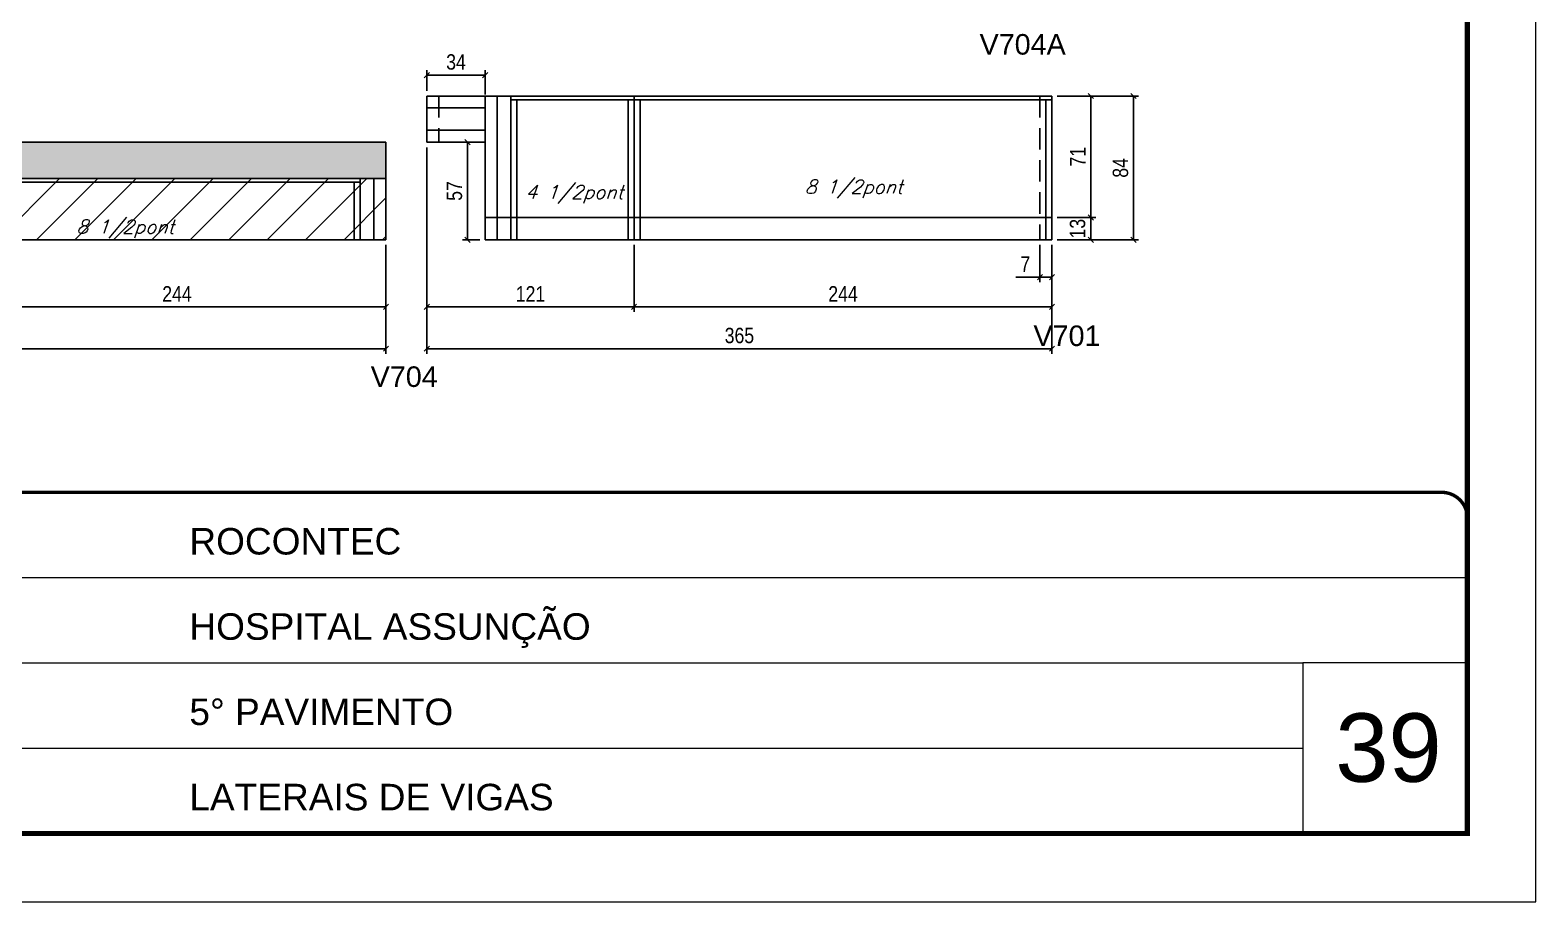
# Model space of a CAD drawing. Extents: x -20960 to -5926, y -2106 to 21915.
# Drawn here: x -8431 to -7552, y 10528 to 11037 of the extents above; entities that cross this region are included whole.
import ezdxf

# ---------------------------------------------------------------- set-up
doc = ezdxf.new("R2010")
doc.units = 0
for name, pattern in [('CONTINUO', [0]), ('DASHED', [0.75, 0.5, -0.25]), ('HIDDEN', [0.375, 0.25, -0.125])]:
    doc.linetypes.add(name, pattern=pattern)
for name, color, linetype in [('5', 5, 'Continuous'), ('COTA', 241, 'Continuous'), ('Painéis', 200, 'Continuous'), ('Reaproveitamento', 251, 'Continuous'), ('SARR_2.2x7', 40, 'Continuous'), ('SARR_3.5x7', 81, 'Continuous'), ('texto', 7, 'Continuous')]:
    doc.layers.add(name, color=color, linetype=linetype)
for name, color, linetype, lineweight in [('CARIMBO', 255, 'Continuous', 9), ('Folhas', 255, 'Continuous', 9), ('SARRAFO DE PRESSAO', 251, 'DASHED', 9)]:
    doc.layers.add(name, color=color, linetype=linetype, lineweight=lineweight)
doc.styles.add('ARIAL', font='arial.ttf')
doc.styles.add('COTA TECNICA-50', font='techl___.ttf', dxfattribs={"height": 9})
doc.styles.add('Romans', font='romans.shx')
doc.styles.get("Standard").update_dxf_attribs({"font": 'arial.ttf'})
doc.dimstyles.new('COTA PAINEL-50', dxfattribs={"dimtxt": 9, "dimasz": 3, "dimexe": 3, "dimexo": 3, "dimgap": 3, "dimtad": 1, "dimdec": 1, "dimzin": 12, "dimdsep": 46, "dimtxsty": 'COTA TECNICA-50', "dimblk1": 'OBLIQUE', "dimblk2": 'OBLIQUE', "dimsah": 1, "dimcen": 0.9, "dimclrd": 4, "dimclre": 4, "dimclrt": 240, "dimadec": 1, "dimazin": 3, "dimtfac": 1, "dimtdec": 1, "dimtmove": 0, "dimatfit": 3, "dimfxl": 1, "dimtolj": 1, "dimtzin": 12, "dimarcsym": 0})

# ---------------------------------------------------------------- blocks, each defined once
blk = doc.blocks.new('9999999999')
at = {"color": 30, "linetype": 'CONTINUO'}
for p, q in [((98564.56, 34379.64), (99583.98, 34379.64)), ((98564.56, 34329.83), (99487.98, 34329.83)), ((99583.98, 34329.83), (99487.98, 34329.83)), ((99487.98, 34329.83), (99487.98, 34230.21)), ((98564.56, 34280.02), (99487.98, 34280.02))]:
    blk.add_line(p, q, dxfattribs=at)
at = {"color": 30, "linetype": 'CONTINUO', "const_width": 2}
blk.add_lwpolyline([(99583.98, 34230.21), (99583.98, 34414.45, 0.414214), (99568.98, 34429.45), (98228.98, 34429.45, 0.414214), (98213.98, 34414.45), (98213.98, 34245.21, 0.414214), (98228.98, 34230.21), (99583.98, 34230.21)], format="xyb", dxfattribs=at)
at = {"layer": 'Folhas'}
blk.add_lwpolyline([(98138.98, 34190.21), (99623.98, 34190.21), (99623.98, 35240.21), (98138.98, 35240.21)], close=True, dxfattribs=at)
at = {"layer": 'Folhas', "color": 30, "const_width": 3}
blk.add_lwpolyline([(98213.98, 34230.21), (99583.98, 34230.21), (99583.98, 35200.21), (98213.98, 35200.21)], close=True, dxfattribs=at)
at = {"color": 7, "linetype": 'Continuous', "ltscale": 5, "style": 'ARIAL'}
for s, height, p in [('ROCONTEC', 15.483, (98837.68, 34393.13)), ('HOSPITAL ASSUNÇÃO', 15.4829, (98837.68, 34343.32)), ('5° PAVIMENTO', 15.4829, (98837.68, 34293.51)), ('LATERAIS DE VIGAS', 15.4829, (98837.68, 34243.7))]:
    blk.add_text(s, height=height, dxfattribs=at).set_placement(p)
blk = doc.blocks.new('_Oblique')
at = {"color": 0, "linetype": 'ByBlock', "lineweight": -2}
blk.add_line((-0.5, -0.5), (0.5, 0.5), dxfattribs=at)
blk = doc.blocks.new('*D1326')
at = {"layer": 'COTA', "color": 4, "lineweight": -2, "transparency": 16777216}
for p, q in [((-8467.53, 10911.98), (-8467.53, 10872.85)), ((-8223.53, 10911.98), (-8223.53, 10872.85)), ((-8467.53, 10875.85), (-8223.53, 10875.85))]:
    blk.add_line(p, q, dxfattribs=at)
at = {"layer": 'Defpoints', "color": 0, "transparency": 16777216}
for p in [(-8467.53, 10914.98), (-8223.53, 10914.98), (-8223.53, 10875.85)]:
    blk.add_point(p, dxfattribs=at)
at = {"layer": 'COTA', "color": 4, "lineweight": -2, "transparency": 16777216, "xscale": 3, "yscale": 3, "zscale": 3, "rotation": 180}
blk.add_blockref('_Oblique', (-8467.53, 10875.85), dxfattribs=at)
at = {"layer": 'COTA', "color": 4, "lineweight": -2, "transparency": 16777216, "xscale": 3, "yscale": 3, "zscale": 3}
blk.add_blockref('_Oblique', (-8223.53, 10875.85), dxfattribs=at)
at = {"layer": 'COTA', "color": 240, "transparency": 16777216, "insert": (-8345.53, 10883.41), "char_height": 9, "attachment_point": 5, "style": 'COTA TECNICA-50'}
blk.add_mtext('\\A1;244', dxfattribs=at)
blk = doc.blocks.new('*D1327')
at = {"layer": 'COTA', "color": 4, "lineweight": -2, "transparency": 16777216}
for p, q in [((-8078.6, 10911.98), (-8078.6, 10872.85)), ((-7834.6, 10911.98), (-7834.6, 10872.85)), ((-7834.6, 10875.85), (-8078.6, 10875.85))]:
    blk.add_line(p, q, dxfattribs=at)
at = {"layer": 'Defpoints', "color": 0, "transparency": 16777216}
for p in [(-8078.6, 10914.98), (-7834.6, 10914.98), (-8078.6, 10875.85)]:
    blk.add_point(p, dxfattribs=at)
at = {"layer": 'COTA', "color": 4, "lineweight": -2, "transparency": 16777216, "xscale": 3, "yscale": 3, "zscale": 3, "rotation": 180}
blk.add_blockref('_Oblique', (-8078.6, 10875.85), dxfattribs=at)
at = {"layer": 'COTA', "color": 4, "lineweight": -2, "transparency": 16777216, "xscale": 3, "yscale": 3, "zscale": 3}
blk.add_blockref('_Oblique', (-7834.6, 10875.85), dxfattribs=at)
at = {"layer": 'COTA', "color": 240, "transparency": 16777216, "insert": (-7956.6, 10883.41), "char_height": 9, "attachment_point": 5, "style": 'COTA TECNICA-50'}
blk.add_mtext('\\A1;244', dxfattribs=at)
blk = doc.blocks.new('*D1328')
at = {"layer": 'COTA', "color": 4, "lineweight": -2, "transparency": 16777216}
for p, q in [((-8199.6, 10968.98), (-8199.6, 10872.85)), ((-8078.6, 10911.98), (-8078.6, 10872.85)), ((-8078.6, 10875.85), (-8199.6, 10875.85))]:
    blk.add_line(p, q, dxfattribs=at)
at = {"layer": 'Defpoints', "color": 0, "transparency": 16777216}
for p in [(-8199.6, 10971.98), (-8078.6, 10914.98), (-8199.6, 10875.85)]:
    blk.add_point(p, dxfattribs=at)
at = {"layer": 'COTA', "color": 4, "lineweight": -2, "transparency": 16777216, "xscale": 3, "yscale": 3, "zscale": 3, "rotation": 180}
blk.add_blockref('_Oblique', (-8199.6, 10875.85), dxfattribs=at)
at = {"layer": 'COTA', "color": 4, "lineweight": -2, "transparency": 16777216, "xscale": 3, "yscale": 3, "zscale": 3}
blk.add_blockref('_Oblique', (-8078.6, 10875.85), dxfattribs=at)
at = {"layer": 'COTA', "color": 240, "transparency": 16777216, "insert": (-8139.1, 10883.4), "char_height": 9, "attachment_point": 5, "style": 'COTA TECNICA-50'}
blk.add_mtext('\\A1;121', dxfattribs=at)
blk = doc.blocks.new('*D1344')
at = {"layer": 'COTA', "color": 4, "lineweight": -2, "transparency": 16777216}
for p, q in [((-8807.53, 10911.98), (-8807.53, 10848.33)), ((-8223.53, 10911.98), (-8223.53, 10848.33)), ((-8807.53, 10851.33), (-8223.53, 10851.33))]:
    blk.add_line(p, q, dxfattribs=at)
at = {"layer": 'Defpoints', "color": 0, "transparency": 16777216}
for p in [(-8807.53, 10914.98), (-8223.53, 10914.98), (-8223.53, 10851.33)]:
    blk.add_point(p, dxfattribs=at)
at = {"layer": 'COTA', "color": 4, "lineweight": -2, "transparency": 16777216, "xscale": 3, "yscale": 3, "zscale": 3, "rotation": 180}
blk.add_blockref('_Oblique', (-8807.53, 10851.33), dxfattribs=at)
at = {"layer": 'COTA', "color": 4, "lineweight": -2, "transparency": 16777216, "xscale": 3, "yscale": 3, "zscale": 3}
blk.add_blockref('_Oblique', (-8223.53, 10851.33), dxfattribs=at)
at = {"layer": 'COTA', "color": 240, "transparency": 16777216, "insert": (-8515.53, 10858.94), "char_height": 9, "attachment_point": 5, "style": 'COTA TECNICA-50'}
blk.add_mtext('\\A1;584', dxfattribs=at)
blk = doc.blocks.new('*D1345')
at = {"layer": 'COTA', "color": 4, "lineweight": -2, "transparency": 16777216}
for p, q in [((-7841.6, 10911.98), (-7841.6, 10890.19)), ((-7834.6, 10911.98), (-7834.6, 10890.19)), ((-7841.6, 10893.19), (-7855.76, 10893.19)), ((-7834.6, 10893.19), (-7841.6, 10893.19))]:
    blk.add_line(p, q, dxfattribs=at)
at = {"layer": 'Defpoints', "color": 0, "transparency": 16777216}
for p in [(-7841.6, 10914.98), (-7834.6, 10914.98), (-7841.6, 10893.19)]:
    blk.add_point(p, dxfattribs=at)
at = {"layer": 'COTA', "color": 4, "lineweight": -2, "transparency": 16777216, "xscale": 3, "yscale": 3, "zscale": 3, "rotation": 180}
blk.add_blockref('_Oblique', (-7841.6, 10893.19), dxfattribs=at)
at = {"layer": 'COTA', "color": 4, "lineweight": -2, "transparency": 16777216, "xscale": 3, "yscale": 3, "zscale": 3}
blk.add_blockref('_Oblique', (-7834.6, 10893.19), dxfattribs=at)
at = {"layer": 'COTA', "color": 240, "transparency": 16777216, "insert": (-7850.18, 10900.76), "char_height": 9, "attachment_point": 5, "style": 'COTA TECNICA-50'}
blk.add_mtext('\\A1;7', dxfattribs=at)
blk = doc.blocks.new('*D1346')
at = {"layer": 'COTA', "color": 4, "lineweight": -2, "transparency": 16777216}
for p, q in [((-8168.6, 10971.98), (-8178.9, 10971.98)), ((-8175.9, 10971.98), (-8175.9, 10914.98)), ((-8168.6, 10914.98), (-8178.9, 10914.98))]:
    blk.add_line(p, q, dxfattribs=at)
at = {"layer": 'Defpoints', "color": 0, "transparency": 16777216}
for p in [(-8165.6, 10971.98), (-8175.9, 10914.98), (-8165.6, 10914.98)]:
    blk.add_point(p, dxfattribs=at)
at = {"layer": 'COTA', "color": 4, "lineweight": -2, "transparency": 16777216, "xscale": 3, "yscale": 3, "zscale": 3}
for p, rotation in [((-8175.9, 10971.98), 90), ((-8175.9, 10914.98), 270)]:
    blk.add_blockref('_Oblique', p, dxfattribs=dict(at, rotation=rotation))
at = {"layer": 'COTA', "color": 240, "transparency": 16777216, "insert": (-8183.49, 10943.48), "char_height": 9, "attachment_point": 5, "rotation": 90, "style": 'COTA TECNICA-50'}
blk.add_mtext('\\A1;57', dxfattribs=at)
blk = doc.blocks.new('*D1347')
at = {"layer": 'COTA', "color": 4, "lineweight": -2, "transparency": 16777216}
for p, q in [((-8199.6, 10968.98), (-8199.6, 10848.33)), ((-7834.6, 10911.98), (-7834.6, 10848.33)), ((-8199.6, 10851.33), (-7834.6, 10851.33))]:
    blk.add_line(p, q, dxfattribs=at)
at = {"layer": 'Defpoints', "color": 0, "transparency": 16777216}
for p in [(-8199.6, 10971.98), (-7834.6, 10914.98), (-7834.6, 10851.33)]:
    blk.add_point(p, dxfattribs=at)
at = {"layer": 'COTA', "color": 4, "lineweight": -2, "transparency": 16777216, "xscale": 3, "yscale": 3, "zscale": 3, "rotation": 180}
blk.add_blockref('_Oblique', (-8199.6, 10851.33), dxfattribs=at)
at = {"layer": 'COTA', "color": 4, "lineweight": -2, "transparency": 16777216, "xscale": 3, "yscale": 3, "zscale": 3}
blk.add_blockref('_Oblique', (-7834.6, 10851.33), dxfattribs=at)
at = {"layer": 'COTA', "color": 240, "transparency": 16777216, "insert": (-8017.1, 10859.02), "char_height": 9, "attachment_point": 5, "style": 'COTA TECNICA-50'}
blk.add_mtext('\\A1;365', dxfattribs=at)
blk = doc.blocks.new('*D1348')
at = {"layer": 'COTA', "color": 4, "lineweight": -2, "transparency": 16777216}
for p, q in [((-8199.6, 11001.98), (-8199.6, 11014.12)), ((-8199.6, 11011.12), (-8165.6, 11011.12)), ((-8165.6, 10999.78), (-8165.6, 11014.12))]:
    blk.add_line(p, q, dxfattribs=at)
at = {"layer": 'Defpoints', "color": 0, "transparency": 16777216}
for p in [(-8165.6, 11011.12), (-8199.6, 10998.98), (-8165.6, 10996.78)]:
    blk.add_point(p, dxfattribs=at)
at = {"layer": 'COTA', "color": 4, "lineweight": -2, "transparency": 16777216, "xscale": 3, "yscale": 3, "zscale": 3, "rotation": 180}
blk.add_blockref('_Oblique', (-8199.6, 11011.12), dxfattribs=at)
at = {"layer": 'COTA', "color": 4, "lineweight": -2, "transparency": 16777216, "xscale": 3, "yscale": 3, "zscale": 3}
blk.add_blockref('_Oblique', (-8165.6, 11011.12), dxfattribs=at)
at = {"layer": 'COTA', "color": 240, "transparency": 16777216, "insert": (-8182.6, 11018.82), "char_height": 9, "attachment_point": 5, "style": 'COTA TECNICA-50'}
blk.add_mtext('\\A1;34', dxfattribs=at)
blk = doc.blocks.new('*D1349')
at = {"layer": 'COTA', "color": 4, "lineweight": -2, "transparency": 16777216}
for p, q in [((-7831.6, 10998.98), (-7783.96, 10998.98)), ((-7786.96, 10998.98), (-7786.96, 10914.98)), ((-7831.6, 10914.98), (-7783.96, 10914.98))]:
    blk.add_line(p, q, dxfattribs=at)
at = {"layer": 'Defpoints', "color": 0, "transparency": 16777216}
for p in [(-7834.6, 10998.98), (-7834.6, 10914.98), (-7786.96, 10914.98)]:
    blk.add_point(p, dxfattribs=at)
at = {"layer": 'COTA', "color": 4, "lineweight": -2, "transparency": 16777216, "xscale": 3, "yscale": 3, "zscale": 3}
for p, rotation in [((-7786.96, 10998.98), 90), ((-7786.96, 10914.98), 270)]:
    blk.add_blockref('_Oblique', p, dxfattribs=dict(at, rotation=rotation))
at = {"layer": 'COTA', "color": 240, "transparency": 16777216, "insert": (-7794.55, 10956.98), "char_height": 9, "attachment_point": 5, "rotation": 90, "style": 'COTA TECNICA-50'}
blk.add_mtext('\\A1;84', dxfattribs=at)
blk = doc.blocks.new('*D1350')
at = {"layer": 'COTA', "color": 4, "lineweight": -2, "transparency": 16777216}
for p, q in [((-7831.6, 10998.98), (-7808.9, 10998.98)), ((-7811.9, 10998.98), (-7811.9, 10927.98)), ((-7831.6, 10927.98), (-7808.9, 10927.98))]:
    blk.add_line(p, q, dxfattribs=at)
at = {"layer": 'Defpoints', "color": 0, "transparency": 16777216}
for p in [(-7834.6, 10998.98), (-7834.6, 10927.98), (-7811.9, 10927.98)]:
    blk.add_point(p, dxfattribs=at)
at = {"layer": 'COTA', "color": 4, "lineweight": -2, "transparency": 16777216, "xscale": 3, "yscale": 3, "zscale": 3}
for p, rotation in [((-7811.9, 10998.98), 90), ((-7811.9, 10927.98), 270)]:
    blk.add_blockref('_Oblique', p, dxfattribs=dict(at, rotation=rotation))
at = {"layer": 'COTA', "color": 240, "transparency": 16777216, "insert": (-7819.46, 10963.48), "char_height": 9, "attachment_point": 5, "rotation": 90, "style": 'COTA TECNICA-50'}
blk.add_mtext('\\A1;71', dxfattribs=at)
blk = doc.blocks.new('*D1351')
at = {"layer": 'COTA', "color": 4, "lineweight": -2, "transparency": 16777216}
for p, q in [((-7831.6, 10927.98), (-7808.9, 10927.98)), ((-7811.9, 10927.98), (-7811.9, 10914.98)), ((-7831.6, 10914.98), (-7808.9, 10914.98))]:
    blk.add_line(p, q, dxfattribs=at)
at = {"layer": 'Defpoints', "color": 0, "transparency": 16777216}
for p in [(-7834.6, 10927.98), (-7834.6, 10914.98), (-7811.9, 10914.98)]:
    blk.add_point(p, dxfattribs=at)
at = {"layer": 'COTA', "color": 4, "lineweight": -2, "transparency": 16777216, "xscale": 3, "yscale": 3, "zscale": 3}
for p, rotation in [((-7811.9, 10927.98), 90), ((-7811.9, 10914.98), 270)]:
    blk.add_blockref('_Oblique', p, dxfattribs=dict(at, rotation=rotation))
at = {"layer": 'COTA', "color": 240, "transparency": 16777216, "insert": (-7819.6, 10921.48), "char_height": 9, "attachment_point": 5, "rotation": 90, "style": 'COTA TECNICA-50'}
blk.add_mtext('\\A1;13', dxfattribs=at)

msp = doc.modelspace()

# ---------------------------------------------------------------- hatches: boundary and pattern name
at = {"layer": 'COTA', "linetype": 'ByBlock'}
h = msp.add_hatch(dxfattribs=at)
h.set_pattern_fill('AR-CONC', color=256, scale=0.03)
h.set_pattern_definition([(50, (0, 2297.15), (5.46554, -0.4781726), [0.5715, -6.2865]), (355, (0, 2297.15), (-1.0573026, 5.7317054), [0.4572, -5.0292175]), (100.451445, (0.4555, 2297.1104), (4.4082374, 5.2535326), [0.4857003, -5.3427073]), (46.1842, (0, 2298.674), (8.1323712, -1.26127), [0.85725, -9.42975]), (96.63556, (0.678, 2298.569), (7.122124, 7.4227837), [0.7285507, -8.014068]), (351.18415, (0, 2298.674), (7.122124, 7.422784), [0.685799, -7.543792]), (21, (0.762, 2298.293), (4.5484317, -3.067956), [0.5715, -6.2865]), (326, (0.762, 2298.293), (1.8540609, 5.525639), [0.4572, -5.0292]), (71.451445, (1.141, 2298.0376), (6.4024926, 2.457683), [0.4857003, -5.3426981]), (37.5, (0, 2297.1502), (0.0926581, 2.53665117), [0, -4.96824, 0, -5.1054, 0, -5.04825]), (7.5, (0, 2297.1502), (2.0045899, 3.00541724), [0, -2.91084, 0, -4.85394, 0, -1.92405]), (327.5, (-1.6993, 2297.1502), (4.06771786, -0.17186232), [0, -1.905, 0, -5.9436, 0, -7.8867]), (317.5, (-2.4613, 2297.1502), (4.4438754, 0.7627947), [0, -2.4765, 0, -3.94716, 0, -5.6007])])
h.paths.add_polyline_path([(-8223.53, 10971.98), (-8807.53, 10971.98), (-8807.53, 10929.98), (-8712.53, 10929.98), (-8712.53, 10950.78), (-8223.53, 10950.78)])
h.paths.add_polyline_path([(-8685.17, 10925.34), (-8685.17, 10955.88), (-8703.7, 10955.88), (-8703.7, 10925.34)], flags=9)
h.paths.add_polyline_path([(-8769.65, 10917.58), (-8749.76, 10917.58), (-8749.76, 10936.11), (-8769.65, 10936.11)], flags=9)
at = {"layer": 'Reaproveitamento'}
h = msp.add_hatch(dxfattribs=at)
h.set_pattern_fill('ANSI31', color=256, scale=5)
h.set_pattern_definition([(45, (3056, -2297.15), (-11.22532, 11.22532), [])])
h.paths.add_polyline_path([(-8223.53, 10950.78), (-8467.53, 10950.78), (-8467.53, 10914.98), (-8223.53, 10914.98)])

# ---------------------------------------------------------------- linework, layer by layer
at = {"layer": 'COTA', "linetype": 'ByBlock'}
for p, q in [((-8223.53, 10971.98), (-8807.53, 10971.98)), ((-8223.53, 10950.78), (-8223.53, 10971.98))]:
    msp.add_line(p, q, dxfattribs=at)
at = {"layer": 'Painéis'}
for p, q in [((-8165.6, 10998.98), (-8199.6, 10998.98)), ((-8199.6, 10998.98), (-8199.6, 10971.98)), ((-7834.6, 10998.98), (-8165.6, 10998.98)), ((-8078.6, 10998.98), (-8078.6, 10914.98)), ((-7834.6, 10998.98), (-7834.6, 10914.98)), ((-8199.6, 10971.98), (-8165.6, 10971.98)), ((-8165.6, 10971.98), (-8165.6, 10920.78)), ((-8165.6, 10971.98), (-8165.6, 10914.98)), ((-8712.53, 10950.78), (-8223.53, 10950.78)), ((-8223.53, 10950.78), (-8223.53, 10914.98)), ((-7834.6, 10927.98), (-8165.6, 10927.98)), ((-8223.53, 10914.98), (-8807.53, 10914.98)), ((-7834.6, 10914.98), (-8165.6, 10914.98))]:
    msp.add_line(p, q, dxfattribs=at)
at = {"layer": 'SARR_2.2x7', "linetype": 'Continuous', "ltscale": 50}
for p, q in [((-8165.6, 10991.98), (-8199.6, 10991.98)), ((-8165.6, 10971.98), (-8165.6, 10998.98)), ((-8158.6, 10998.98), (-8158.6, 10914.98)), ((-8150.6, 10996.78), (-8078.6, 10996.78)), ((-8078.6, 10996.78), (-7834.6, 10996.78)), ((-8199.6, 10978.98), (-8165.6, 10978.98)), ((-8238.53, 10948.58), (-8467.53, 10948.58)), ((-8230.53, 10950.78), (-8230.53, 10914.98))]:
    msp.add_line(p, q, dxfattribs=at)
at = {"layer": 'SARR_2.2x7', "linetype": 'HIDDEN', "ltscale": 50}
for p, q in [((-8192.6, 10998.98), (-8192.6, 10971.98)), ((-7841.6, 10998.98), (-7841.6, 10914.98))]:
    msp.add_line(p, q, dxfattribs=at)
at = {"layer": 'SARR_3.5x7'}
for p, q in [((-8150.6, 10998.98), (-8150.6, 10914.98)), ((-8147.1, 10996.78), (-8147.1, 10914.98)), ((-8082.1, 10996.78), (-8082.1, 10914.98)), ((-8078.6, 10998.98), (-8078.6, 10920.78)), ((-8075.1, 10996.78), (-8075.1, 10914.98)), ((-7838.1, 10996.78), (-7838.1, 10914.98)), ((-8242.03, 10948.58), (-8242.03, 10914.98)), ((-8238.53, 10950.78), (-8238.53, 10914.98))]:
    msp.add_line(p, q, dxfattribs=at)

# ---------------------------------------------------------------- block references
at = {"layer": 'SARRAFO DE PRESSAO', "color": 6, "linetype": 'ByBlock'}
msp.add_blockref('9999999999', (-107175.98, -23661.99), dxfattribs=at)

# ---------------------------------------------------------------- texts
at = {"layer": '5', "linetype": 'Continuous'}
for s, p in [('V704A', (-7876.86, 11023.16)), ('V701', (-7845.38, 10852.92)), ('V704', (-8232.42, 10829.03))]:
    msp.add_text(s, height=12, rotation=0.00004, dxfattribs=at).set_placement(p)
at = {"layer": 'CARIMBO', "style": 'ARIAL'}
msp.add_text('39', height=40, dxfattribs=at).set_placement((-7669.14, 10598.36))
at = {"layer": 'texto', "color": 2, "char_height": 8, "attachment_point": 5, "style": 'Romans'}
for s, insert in [('{\\Q19;\\C256;4 1/2pont}', (-8113.5, 10941.59)), ('{\\Q19;\\C256;8 1/2pont}', (-7950.37, 10944.6)), ('{\\Q19;\\C256;8 1/2pont}', (-8375.74, 10921.28))]:
    msp.add_mtext(s, dxfattribs=dict(at, insert=insert))

# ---------------------------------------------------------------- dimensions: what is measured, and where the dimension line sits
at = {"layer": 'COTA'}
for base, p1, p2, picture, middle in [((-8165.6, 11011.12), (-8199.6, 10998.98), (-8165.6, 10996.78), '*D1348', (-8182.6, 11018.82)), ((-7834.6, 10851.33), (-8199.6, 10971.98), (-7834.6, 10914.98), '*D1347', (-8017.1, 10859.02)), ((-8223.53, 10851.33), (-8807.53, 10914.98), (-8223.53, 10914.98), '*D1344', (-8515.53, 10858.94))]:
    dim = msp.add_linear_dim(base=base, p1=p1, p2=p2, dimstyle='COTA PAINEL-50', dxfattribs=at)
    dim.commit()
    dim.dimension.update_dxf_attribs({"geometry": picture, "text_midpoint": middle})
for base, p1, p2, angle, picture, middle in [((-7786.96, 10914.98), (-7834.6, 10998.98), (-7834.6, 10914.98), 90, '*D1349', (-7794.55, 10956.98)), ((-7811.9, 10927.98), (-7834.6, 10998.98), (-7834.6, 10927.98), 90, '*D1350', (-7819.46, 10963.48)), ((-8175.9, 10914.98), (-8165.6, 10971.98), (-8165.6, 10914.98), 90, '*D1346', (-8183.49, 10943.48)), ((-7841.6, 10893.19), (-7834.6, 10914.98), (-7841.6, 10914.98), 180, '*D1345', (-7850.18, 10900.76))]:
    dim = msp.add_linear_dim(base=base, p1=p1, p2=p2, angle=angle, dimstyle='COTA PAINEL-50', dxfattribs=at)
    dim.commit()
    dim.dimension.update_dxf_attribs({"geometry": picture, "text_midpoint": middle})
for base, p1, p2, picture, middle in [((-8199.6, 10875.85), (-8078.6, 10914.98), (-8199.6, 10971.98), '*D1328', (-8139.1, 10883.4)), ((-8078.6, 10875.85), (-7834.6, 10914.98), (-8078.6, 10914.98), '*D1327', (-7956.6, 10883.41))]:
    dim = msp.add_linear_dim(base=base, p1=p1, p2=p2, angle=180, dimstyle='COTA PAINEL-50', override={"dimtmove": 1}, dxfattribs=at)
    dim.commit()
    dim.dimension.update_dxf_attribs({"geometry": picture, "text_midpoint": middle})
dim = msp.add_linear_dim(base=(-7811.9, 10914.98), p1=(-7834.6, 10927.98), p2=(-7834.6, 10914.98), angle=90, dimstyle='COTA PAINEL-50', dxfattribs=at)
dim.commit()
dim.dimension.update_dxf_attribs({"geometry": '*D1351', "text_midpoint": (-7811.9, 10921.48), "dimtype": 160})
dim = msp.add_linear_dim(base=(-8223.53, 10875.85), p1=(-8467.53, 10914.98), p2=(-8223.53, 10914.98), dimstyle='COTA PAINEL-50', override={"dimtmove": 1}, dxfattribs=at)
dim.commit()
dim.dimension.update_dxf_attribs({"geometry": '*D1326', "text_midpoint": (-8345.53, 10883.41)})

doc.saveas('drawing.dxf')
